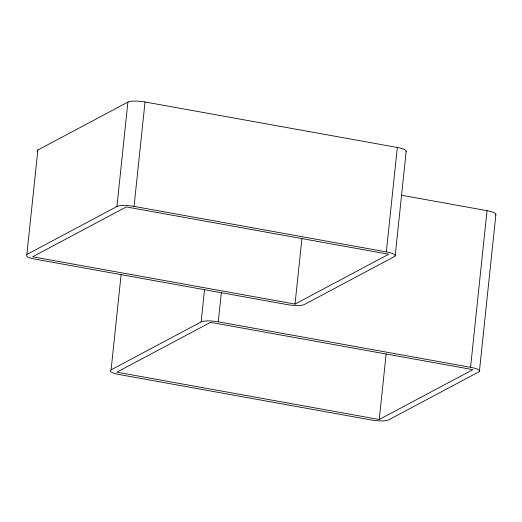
<?xml version="1.0" encoding="UTF-8"?>
<svg xmlns="http://www.w3.org/2000/svg" width="522" height="522" viewBox="0 0 522 522"><rect width="100%" height="100%" fill="white"/><g stroke="black" fill="none" stroke-linecap="round" stroke-linejoin="round"><path stroke-width="0.78" d="M26.876 254.449L116.928 206.516A13.461 3.008 6 0 1 134.05 206.399L386.339 251.898A13.461 3.008 6 0 1 394.449 256.57L304.398 304.496A13.461 3.008 6 0 1 287.276 304.613L34.987 259.114C32.736 258.344 24.828 257.842 26.876 254.449L37.852 150.023L127.903 102.097A13.461 3.008 6 0 1 145.025 101.979L397.314 147.478A13.461 3.008 6 0 1 405.907 151.817M116.928 206.516L127.903 102.097M111.095 369.857L201.153 321.924A13.461 3.008 6 0 1 218.268 321.806L470.563 367.305A13.461 3.008 6 0 1 478.674 371.977L388.616 419.903A13.461 3.008 6 0 1 371.501 420.021L119.212 374.522A13.461 3.008 6 0 1 111.095 369.857L121.111 274.585M134.05 206.399L145.025 101.979M201.153 321.924L204.546 289.632M218.268 321.806L221.328 292.738M295.028 304.085L388.681 254.24L126.298 206.927L32.645 256.772L295.028 304.085L301.964 238.084M386.339 251.898L397.314 147.478M395.187 255.871L406.162 151.452M379.246 419.492L472.906 369.648L210.523 322.335L116.863 372.179L379.246 419.492L386.13 353.988M470.563 367.305L487.026 210.673L401.327 195.215M479.411 371.279L495.874 214.646M37.852 150.023L37.127 150.695L37.29 151.53M487.026 210.673A13.461 3.008 6 0 1 495.619 215.012"/></g></svg>
